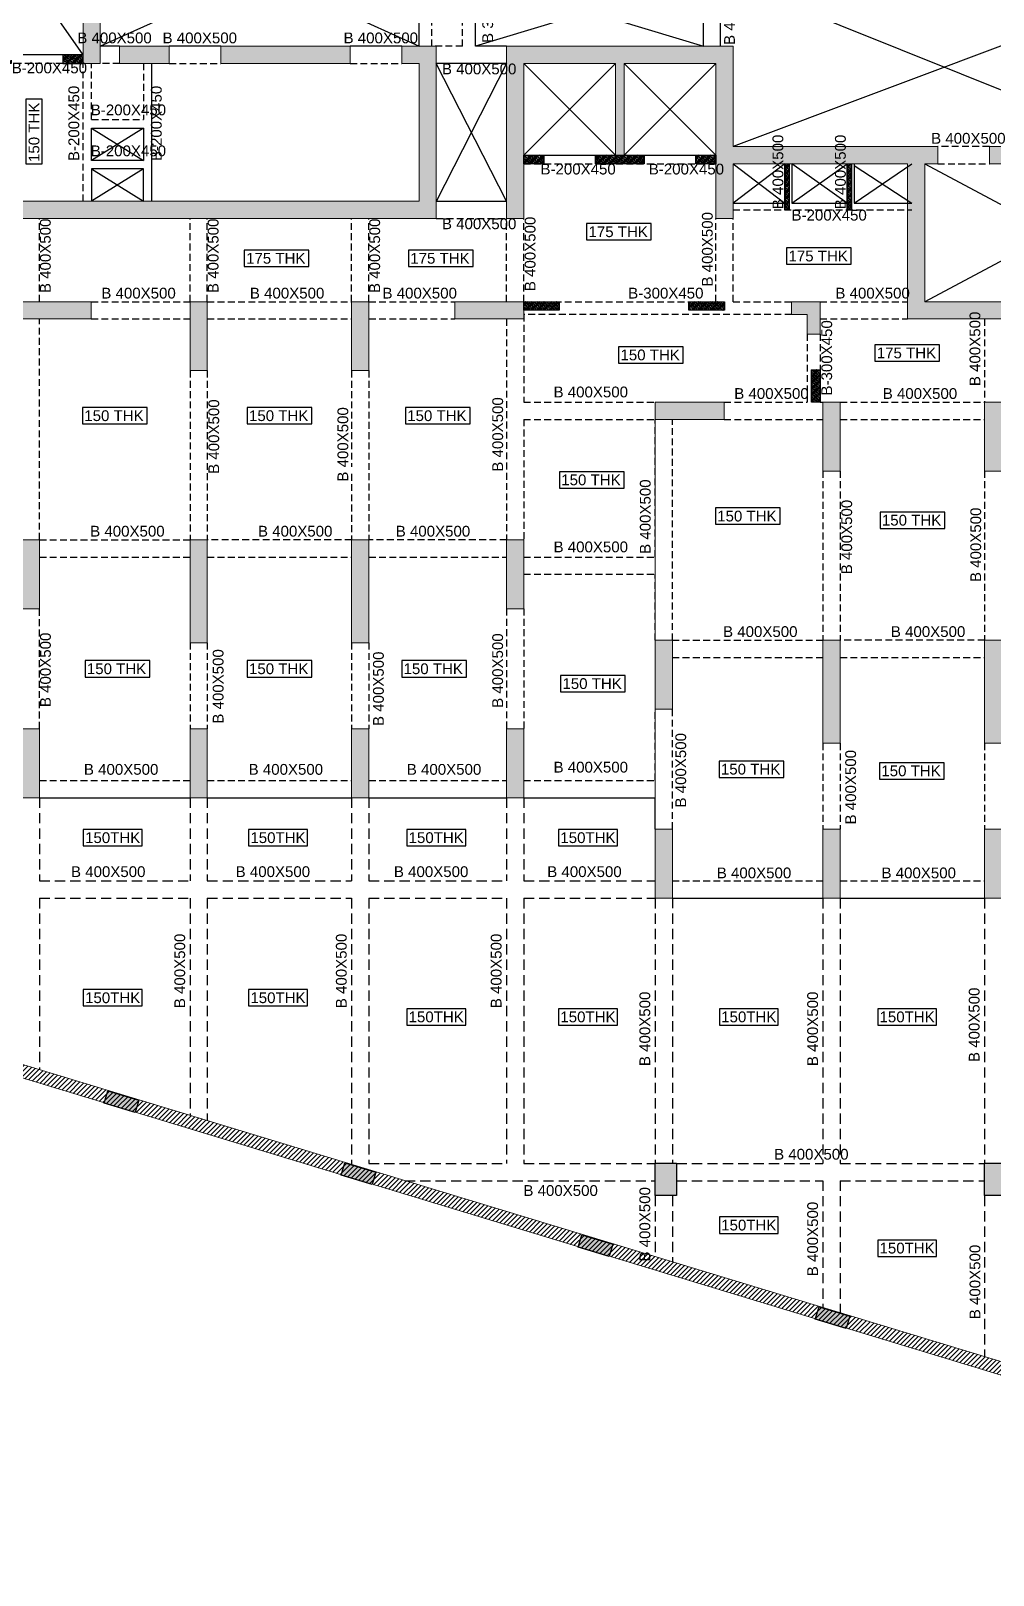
# Model space of a CAD drawing. Header units: millimetres. Extents: x 0 to 88592, y 20853 to 125502.
# Drawn here: x 32401 to 54736, y 26031 to 61868 of the extents above; entities that cross this region are included whole.
import ezdxf

# ---------------------------------------------------------------- set-up
doc = ezdxf.new("R2010")
doc.units = ezdxf.units.MM
doc.linetypes.add('HIDDEN2', pattern=[4.7625, 3.175, -1.5875])
for name, color, linetype in [('01-STR-BEAM', 2, 'Continuous'), ('01-STR-BEAM-NO', 4, 'Continuous'), ('01-STR-COLUMN-HATCH', 20, 'Continuous'), ('01-STR-COLUMN-STOP-HATCH', 20, 'Continuous'), ('01-STR-CORE WALL-SHEAR WALL-HATCH', 20, 'Continuous'), ('01-STR-CUTOUT', 1, 'Continuous'), ('01-STR-MIVAN-165-160THK WALL', 3, 'Continuous'), ('01-STR-NON STR WALL', 43, 'Continuous'), ('01-STR-NON STR WALL-HATCH', 252, 'Continuous'), ('01-STR-PODIUM-COLUMN', 4, 'Continuous'), ('01-STR-SLAB THK', 3, 'Continuous')]:
    doc.layers.add(name, color=color, linetype=linetype)
for name, color, linetype, lineweight in [('01-STR-COLUMN', 6, 'Continuous', 20), ('01-STR-CORE WALL-SHEAR WALL', 6, 'Continuous', 20), ('01-STR-RETAINING WALL', 3, 'Continuous', 20), ('D-DIM', 251, 'Continuous', 5), ('P-WALL', 7, 'Continuous', 9)]:
    doc.layers.add(name, color=color, linetype=linetype, lineweight=lineweight)
doc.styles.add('ARIAL', font='arial.ttf')
pattern_1 = [(225, (-2142454.75, 189538.55), (71.842049, -71.842049), []), (225, (-2142472.71, 189556.51), (71.842049, -71.842049), []), (135, (-2142454.75, 189538.55), (-71.842049, -71.842049), [-25.4, 25.4]), (135, (-2142472.71, 189520.59), (-71.842049, -71.842049), [-25.4, 25.4]), (135, (-2142490.68, 189502.63), (-71.842049, -71.842049), [25.4, -25.4]), (135, (-2142508.64, 189484.67), (-71.842049, -71.842049), [25.4, -25.4]), (225, (-2142490.68, 189574.47), (71.842049, -71.842049), [25.4, -25.4]), (225, (-2142508.64, 189592.43), (71.842049, -71.842049), [25.4, -25.4])]

# ---------------------------------------------------------------- blocks, each defined once
blk = doc.blocks.new('E-CW-BSMT-2')
at = {"layer": '01-STR-CORE WALL-SHEAR WALL-HATCH'}
h = blk.add_hatch(color=256, dxfattribs=at)
h.dxf.hatch_style = 1
h.paths.add_polyline_path([(-12760, -2000), (-12760, 3450), (-12360, 3450), (-12360, -2000)])
h = blk.add_hatch(color=256, dxfattribs=at)
h.dxf.hatch_style = 1
h.paths.add_polyline_path([(-10230, 0), (-10230, 3450), (-9830, 3450), (-9830, 0)])
h = blk.add_hatch(color=256, dxfattribs=at)
h.dxf.hatch_style = 1
h.paths.add_polyline_path([(-12760, -3600), (-12760, -3200), (-2430, -3200), (-2430, 0), (-2830, 0), (-2830, 400), (-2030, 400), (-2030, -3600)])
h = blk.add_hatch(color=256, dxfattribs=at)
h.dxf.hatch_style = 1
h.paths.add_polyline_path([(-9380, 400), (-9380, 0), (-8230, 0), (-8230, 400)])
h = blk.add_hatch(color=256, dxfattribs=at)
h.dxf.hatch_style = 1
h.paths.add_polyline_path([(-7030, 400), (-7030, 0), (-4030, 0), (-4030, 400)])
h = blk.add_hatch(color=256, dxfattribs=at)
h.dxf.hatch_style = 1
h.paths.add_polyline_path([(-400, -3600), (-400, 400), (4860, 400), (4860, -1930), (9610, -1930), (9610, -2330), (9310, -2330), (9310, -5530), (15710, -5530), (15710, -5930), (8910, -5930), (8910, -2330), (4860, -2330), (4860, -3600), (4460, -3600), (4460, 0), (2330, 0), (2330, -2130), (2130, -2130), (2130, 0), (0, 0), (0, -3600)])
h = blk.add_hatch(color=256, dxfattribs=at)
h.dxf.hatch_style = 1
h.paths.add_polyline_path([(10810, -1930), (10810, -2330), (13810, -2330), (13810, -1930)])
h = blk.add_hatch(color=256, dxfattribs=at)
h.dxf.hatch_style = 1
h.paths.add_polyline_path([(15010, -2330), (15010, -1929), (15710, -1930), (15710, -4330), (15310, -4330), (15310, -2330)])
h = blk.add_hatch(color=256, dxfattribs=at)
h.dxf.hatch_style = 1
h.paths.add_polyline_path([(6215, -5530), (6215, -5830), (6580, -5830), (6580, -6280), (6880, -6280), (6880, -5530)])
at = {"layer": '01-STR-NON STR WALL-HATCH', "linetype": 'ByBlock'}
h = blk.add_hatch(dxfattribs=at)
h.set_pattern_fill('TURFSTNE', color=256, scale=4, angle=135)
h.set_pattern_definition(pattern_1)
h.paths.add_polyline_path([(-11640, 3750), (-11440, 3750), (-11440, 3450), (-11640, 3450)])
h.paths.add_polyline_path([(-10230, 3750), (-10030, 3750), (-10030, 3450), (-10230, 3450)])
h = blk.add_hatch(dxfattribs=at)
h.set_pattern_fill('TURFSTNE', color=256, scale=4, angle=135)
h.set_pattern_definition([(225, (-2142454.75, 189538.55), (71.842049, -71.842049), []), (225, (-2142472.71, 189556.51), (71.842049, -71.842049), []), (135, (-2142454.75, 189538.55), (-71.842049, -71.842049), [-25.4, 25.4]), (135, (-2142472.71, 189520.59), (-71.842049, -71.842049), [-25.4, 25.4]), (135, (-2142490.68, 189502.63), (-71.842049, -71.842049), [25.4, -25.4]), (135, (-2142508.64, 189484.67), (-71.842049, -71.842049), [25.4, -25.4]), (225, (-2142490.68, 189574.47), (71.842049, -71.842049), [25.4, -25.4]), (225, (-2142508.64, 189592.43), (71.842049, -71.842049), [25.4, -25.4])])
h.paths.add_polyline_path([(-12360, 3250), (-12360, 3450), (-10230, 3450), (-10230, 3250)])
h = blk.add_hatch(dxfattribs=at)
h.set_pattern_fill('TURFSTNE', color=256, scale=4, angle=315)
h.set_pattern_definition([(45, (2145504.75, -175773.55), (-71.842049, 71.842049), []), (45, (2145522.71, -175791.51), (-71.842049, 71.842049), []), (315, (2145504.75, -175773.55), (71.842049, 71.842049), [-25.4, 25.4]), (315, (2145522.71, -175755.59), (71.842049, 71.842049), [-25.4, 25.4]), (315, (2145540.68, -175737.63), (71.842049, 71.842049), [25.4, -25.4]), (315, (2145558.64, -175719.67), (71.842049, 71.842049), [25.4, -25.4]), (45, (2145540.68, -175809.47), (-71.842049, 71.842049), [25.4, -25.4]), (45, (2145558.64, -175827.43), (-71.842049, 71.842049), [25.4, -25.4])])
h.paths.add_polyline_path([(15610, 2000), (15610, 2200), (14690, 2200), (14690, 2000)])
h = blk.add_hatch(dxfattribs=at)
h.set_pattern_fill('TURFSTNE', color=256, scale=4, angle=45)
h.set_pattern_definition([(135, (193383.55, 2132064.75), (-71.842049, -71.842049), []), (135, (193401.51, 2132082.71), (-71.842049, -71.842049), []), (45, (193383.55, 2132064.75), (-71.842049, 71.842049), [-25.4, 25.4]), (45, (193365.59, 2132082.71), (-71.842049, 71.842049), [-25.4, 25.4]), (45, (193347.63, 2132100.68), (-71.842049, 71.842049), [25.4, -25.4]), (45, (193329.67, 2132118.64), (-71.842049, 71.842049), [25.4, -25.4]), (135, (193419.47, 2132100.68), (-71.842049, -71.842049), [25.4, -25.4]), (135, (193437.43, 2132118.64), (-71.842049, -71.842049), [25.4, -25.4])])
h.paths.add_polyline_path([(15610, 2000), (15410, 2000), (15410, 1250), (15610, 1250)])
h = blk.add_hatch(dxfattribs=at)
h.set_pattern_fill('TURFSTNE', color=256, scale=4, angle=135)
h.set_pattern_definition(pattern_1)
h.paths.add_polyline_path([(-12360, 0), (-12360, 200), (-11895, 200), (-11895, 0)])
h = blk.add_hatch(dxfattribs=at)
h.set_pattern_fill('TURFSTNE', color=256, scale=4, angle=135)
h.set_pattern_definition(pattern_1)
h.paths.add_polyline_path([(-10695, 0), (-10695, 200), (-10230, 200), (-10230, 0)])
h = blk.add_hatch(dxfattribs=at)
h.set_pattern_fill('TURFSTNE', color=256, scale=4, angle=45)
h.set_pattern_definition([(135, (193383.55, 2128885.12), (-71.842049, -71.842049), []), (135, (193401.51, 2128903.08), (-71.842049, -71.842049), []), (45, (193383.55, 2128885.12), (-71.842049, 71.842049), [-25.4, 25.4]), (45, (193365.59, 2128903.08), (-71.842049, 71.842049), [-25.4, 25.4]), (45, (193347.63, 2128921.04), (-71.842049, 71.842049), [25.4, -25.4]), (45, (193329.67, 2128939), (-71.842049, 71.842049), [25.4, -25.4]), (135, (193419.47, 2128921.04), (-71.842049, -71.842049), [25.4, -25.4]), (135, (193437.43, 2128939), (-71.842049, -71.842049), [25.4, -25.4])])
h.paths.add_polyline_path([(15610, -1380), (15610, -1930), (15410, -1930), (15410, -1380)])
h = blk.add_hatch(dxfattribs=at)
h.set_pattern_fill('TURFSTNE', color=256, scale=4, angle=135)
h.set_pattern_definition(pattern_1)
h.paths.add_polyline_path([(0, -2130), (0, -2330), (465, -2330), (465, -2130)])
h = blk.add_hatch(dxfattribs=at)
h.set_pattern_fill('TURFSTNE', color=256, scale=4, angle=135)
h.set_pattern_definition(pattern_1)
h.paths.add_polyline_path([(1665, -2130), (1665, -2330), (2795, -2330), (2795, -2130)])
h = blk.add_hatch(dxfattribs=at)
h.set_pattern_fill('TURFSTNE', color=256, scale=4, angle=135)
h.set_pattern_definition(pattern_1)
h.paths.add_polyline_path([(3995, -2130), (3995, -2330), (4460, -2330), (4460, -2130)])
h = blk.add_hatch(dxfattribs=at)
h.set_pattern_fill('TURFSTNE', color=256, scale=4, angle=135)
h.set_pattern_definition(pattern_1)
h.paths.add_polyline_path([(6060, -2330), (6060, -3400), (6160, -3400), (6160, -2330)])
h = blk.add_hatch(dxfattribs=at)
h.set_pattern_fill('TURFSTNE', color=256, scale=4, angle=135)
h.set_pattern_definition(pattern_1)
h.paths.add_polyline_path([(7510, -3400), (7510, -2330), (7610, -2330), (7610, -3400)])
h = blk.add_hatch(dxfattribs=at)
h.set_pattern_fill('TURFSTNE', color=256, scale=4, angle=135)
h.set_pattern_definition(pattern_1)
h.paths.add_polyline_path([(0, -5530), (0, -5730), (825, -5730), (825, -5530)])
h = blk.add_hatch(dxfattribs=at)
h.set_pattern_fill('TURFSTNE', color=256, scale=4, angle=135)
h.set_pattern_definition(pattern_1)
h.paths.add_polyline_path([(3835, -5530), (3835, -5730), (4660, -5730), (4660, -5530)])
h = blk.add_hatch(dxfattribs=at)
h.set_pattern_fill('TURFSTNE', color=256, scale=4, angle=135)
h.set_pattern_definition(pattern_1)
h.paths.add_polyline_path([(6680, -7110), (6680, -7860), (6880, -7860), (6880, -7110)])
at = {"layer": '01-STR-CORE WALL-SHEAR WALL'}
for points in [[(-12360, -2000), (-12760, -2000), (-12760, 3450), (-12360, 3450)], [(-10230, 0), (-9830, 0), (-9830, 3450), (-10230, 3450)], [(-2830, 0), (-2830, 400), (-2030, 400), (-2030, -3600), (-12760, -3600), (-12760, -3200), (-2430, -3200), (-2430, 0)], [(-9380, 400), (-8230, 400), (-8230, 0), (-9380, 0)], [(-7030, 400), (-4030, 400), (-4030, 0), (-7030, 0)], [(2130, 0), (0, 0), (0, -3600), (-400, -3600), (-400, 400), (4860, 400), (4860, -1930), (9610, -1930), (9610, -2330), (9310, -2330), (9310, -5530), (15710, -5530), (15710, -5930), (8910, -5930), (8910, -2330), (4860, -2330), (4860, -3600), (4460, -3600), (4460, 0), (2330, 0), (2330, -2130), (2130, -2130)], [(13810, -1930), (10810, -1930), (10810, -2330), (13810, -2330)], [(15310, -2330), (15010, -2330), (15010, -1929), (15710, -1930), (15710, -4330), (15310, -4330)], [(6215, -5530), (6215, -5830), (6580, -5830), (6580, -6280), (6880, -6280), (6880, -5530)]]:
    blk.add_lwpolyline(points, close=True, dxfattribs=at)
at = {"layer": '01-STR-NON STR WALL'}
for points in [[(-11640, 3750), (-11440, 3750), (-11440, 3450), (-11640, 3450)], [(-10230, 3750), (-10030, 3750), (-10030, 3450), (-10230, 3450)], [(-10230, 3250), (-12360, 3250), (-12360, 3450), (-10230, 3450)], [(15610, 2000), (14690, 2000), (14690, 2200), (15610, 2200)], [(15610, 2000), (14690, 2000), (14690, 2200), (15610, 2200)], [(15610, 2000), (15610, 1250), (15410, 1250), (15410, 2000)], [(15610, 2000), (15610, 1250), (15410, 1250), (15410, 2000)], [(-11895, 0), (-12360, 0), (-12360, 200), (-11895, 200)], [(-11895, 0), (-12360, 0), (-12360, 200), (-11895, 200)], [(-10695, 0), (-10230, 0), (-10230, 200), (-10695, 200)], [(-10695, 0), (-10230, 0), (-10230, 200), (-10695, 200)], [(15610, -1380), (15610, -1930), (15410, -1930), (15410, -1380)], [(15610, -1380), (15610, -1930), (15410, -1930), (15410, -1380)], [(0, -2130), (465, -2130), (465, -2330), (0, -2330)], [(0, -2130), (465, -2130), (465, -2330), (0, -2330)], [(1665, -2130), (2795, -2130), (2795, -2330), (1665, -2330)], [(1665, -2130), (2795, -2130), (2795, -2330), (1665, -2330)], [(3995, -2130), (4460, -2130), (4460, -2330), (3995, -2330)], [(3995, -2130), (4460, -2130), (4460, -2330), (3995, -2330)], [(6060, -2330), (6160, -2330), (6160, -3400), (6060, -3400)], [(6060, -2330), (6160, -2330), (6160, -3400), (6060, -3400)], [(7610, -3400), (7510, -3400), (7510, -2330), (7610, -2330)], [(7610, -3400), (7510, -3400), (7510, -2330), (7610, -2330)], [(0, -5530), (825, -5530), (825, -5730), (0, -5730)], [(0, -5530), (825, -5530), (825, -5730), (0, -5730)], [(3835, -5530), (4660, -5530), (4660, -5730), (3835, -5730)], [(3835, -5530), (4660, -5530), (4660, -5730), (3835, -5730)], [(6680, -7110), (6880, -7110), (6880, -7860), (6680, -7860)], [(6680, -7110), (6880, -7110), (6880, -7860), (6680, -7860)]]:
    blk.add_lwpolyline(points, close=True, dxfattribs=at)
blk = doc.blocks.new('E-BSMT-2-COL')
at = {"layer": '01-STR-CORE WALL-SHEAR WALL-HATCH'}
h = blk.add_hatch(color=256, dxfattribs=at)
h.dxf.hatch_style = 1
h.paths.add_polyline_path([(-14500, -5530), (-14500, -5930), (-16100, -5930), (-16100, -5530)])
h = blk.add_hatch(color=256, dxfattribs=at)
h.dxf.hatch_style = 1
h.paths.add_polyline_path([(-11805, -7130), (-12205, -7130), (-12205, -5530), (-11805, -5530)])
h = blk.add_hatch(color=256, dxfattribs=at)
h.dxf.hatch_style = 1
h.paths.add_polyline_path([(-8055, -7130), (-8455, -7130), (-8455, -5530), (-8055, -5530)])
h = blk.add_hatch(color=256, dxfattribs=at)
h.dxf.hatch_style = 1
h.paths.add_polyline_path([(-4460, -5530), (-4460, -5930), (-6060, -5930), (-6060, -5530)])
h = blk.add_hatch(color=256, dxfattribs=at)
h.dxf.hatch_style = 1
h.paths.add_polyline_path([(190, -7860), (190, -8260), (-1410, -8260), (-1410, -7860)])
h = blk.add_hatch(color=256, dxfattribs=at)
h.dxf.hatch_style = 1
h.paths.add_polyline_path([(2885, -9460), (2485, -9460), (2485, -7860), (2885, -7860)])
h = blk.add_hatch(color=256, dxfattribs=at)
h.dxf.hatch_style = 1
h.paths.add_polyline_path([(6635, -9460), (6235, -9460), (6235, -7860), (6635, -7860)])
h = blk.add_hatch(color=256, dxfattribs=at)
h.dxf.hatch_style = 1
h.paths.add_polyline_path([(-15700, -12655), (-16100, -12655), (-16100, -11055), (-15700, -11055)])
h = blk.add_hatch(color=256, dxfattribs=at)
h.dxf.hatch_style = 1
h.paths.add_polyline_path([(-11805, -13445), (-12205, -13445), (-12205, -11055), (-11805, -11055)])
h = blk.add_hatch(color=256, dxfattribs=at)
h.dxf.hatch_style = 1
h.paths.add_polyline_path([(-8055, -13445), (-8455, -13445), (-8455, -11055), (-8055, -11055)])
h = blk.add_hatch(color=256, dxfattribs=at)
h.dxf.hatch_style = 1
h.paths.add_polyline_path([(-4860, -11055), (-4460, -11055), (-4460, -12655), (-4860, -12655)])
h = blk.add_hatch(color=256, dxfattribs=at)
h.dxf.hatch_style = 1
h.paths.add_polyline_path([(-1010, -14985), (-1410, -14985), (-1410, -13385), (-1010, -13385)])
h = blk.add_hatch(color=256, dxfattribs=at)
h.dxf.hatch_style = 1
h.paths.add_polyline_path([(2885, -15775), (2485, -15775), (2485, -13385), (2885, -13385)])
h = blk.add_hatch(color=256, dxfattribs=at)
h.dxf.hatch_style = 1
h.paths.add_polyline_path([(6635, -15775), (6235, -15775), (6235, -13385), (6635, -13385)])
h = blk.add_hatch(color=256, dxfattribs=at)
h.dxf.hatch_style = 1
h.paths.add_polyline_path([(-15700, -17040), (-16100, -17040), (-16100, -15440), (-15700, -15440)])
h = blk.add_hatch(color=256, dxfattribs=at)
h.dxf.hatch_style = 1
h.paths.add_polyline_path([(-11805, -17040), (-12205, -17040), (-12205, -15440), (-11805, -15440)])
h = blk.add_hatch(color=256, dxfattribs=at)
h.dxf.hatch_style = 1
h.paths.add_polyline_path([(-8055, -17040), (-8455, -17040), (-8455, -15440), (-8055, -15440)])
h = blk.add_hatch(color=256, dxfattribs=at)
h.dxf.hatch_style = 1
h.paths.add_polyline_path([(-4860, -15440), (-4460, -15440), (-4460, -17040), (-4860, -17040)])
h = blk.add_hatch(color=256, dxfattribs=at)
h.dxf.hatch_style = 1
h.paths.add_polyline_path([(-1010, -19370), (-1410, -19370), (-1410, -17770), (-1010, -17770)])
h = blk.add_hatch(color=256, dxfattribs=at)
h.dxf.hatch_style = 1
h.paths.add_polyline_path([(2885, -19370), (2485, -19370), (2485, -17770), (2885, -17770)])
h = blk.add_hatch(color=256, dxfattribs=at)
h.dxf.hatch_style = 1
h.paths.add_polyline_path([(6635, -19370), (6235, -19370), (6235, -17770), (6635, -17770)])
at = {"layer": '01-STR-COLUMN'}
for points in [[(-14500, -5530), (-14500, -5930), (-16100, -5930), (-16100, -5530)], [(-11805, -7130), (-12205, -7130), (-12205, -5530), (-11805, -5530)], [(-8055, -7130), (-8455, -7130), (-8455, -5530), (-8055, -5530)], [(-4460, -5530), (-4460, -5930), (-6060, -5930), (-6060, -5530)], [(190, -7860), (190, -8260), (-1410, -8260), (-1410, -7860)], [(2885, -9460), (2485, -9460), (2485, -7860), (2885, -7860)], [(6635, -9460), (6235, -9460), (6235, -7860), (6635, -7860)], [(-15700, -12655), (-16100, -12655), (-16100, -11055), (-15700, -11055)], [(-11805, -13445), (-12205, -13445), (-12205, -11055), (-11805, -11055)], [(-8055, -13445), (-8455, -13445), (-8455, -11055), (-8055, -11055)], [(-4860, -11055), (-4460, -11055), (-4460, -12655), (-4860, -12655)], [(-1010, -14985), (-1410, -14985), (-1410, -13385), (-1010, -13385)], [(2885, -15775), (2485, -15775), (2485, -13385), (2885, -13385)], [(6635, -15775), (6235, -15775), (6235, -13385), (6635, -13385)], [(-15700, -17040), (-16100, -17040), (-16100, -15440), (-15700, -15440)], [(-11805, -17040), (-12205, -17040), (-12205, -15440), (-11805, -15440)], [(-8055, -17040), (-8455, -17040), (-8455, -15440), (-8055, -15440)], [(-4860, -15440), (-4460, -15440), (-4460, -17040), (-4860, -17040)], [(-1010, -19370), (-1410, -19370), (-1410, -17770), (-1010, -17770)], [(2885, -19370), (2485, -19370), (2485, -17770), (2885, -17770)], [(6635, -19370), (6235, -19370), (6235, -17770), (6635, -17770)]]:
    blk.add_lwpolyline(points, close=True, dxfattribs=at)
at = {"layer": '01-STR-MIVAN-165-160THK WALL'}
blk.add_blockref('E-CW-BSMT-2', (-4460, 0), dxfattribs=at)
blk = doc.blocks.new('BLK-E-GA')
at = {"layer": '01-STR-BEAM', "linetype": 'HIDDEN2', "ltscale": 50}
for p, q in [((-18855, -19740), (-18855, -21670)), ((-29550, -21670), (-26500, -21670)), ((-18855, -23270), (-18855, -27195)), ((-40790, -24865), (-37295, -24865)), ((-40790, -25265), (-37295, -25265)), ((-36895, -25265), (-33545, -25265)), ((-33145, -25265), (-29950, -25265)), ((-26100, -27195), (-22605, -27195)), ((-18855, -27195), (-22205, -27195)), ((-26100, -27595), (-22605, -27595)), ((-22205, -27595), (-18855, -27595))]:
    blk.add_line(p, q, dxfattribs=at)
at = {"layer": '01-STR-BEAM'}
for points in [[(-31980, -13410), (-31980, -10060)], [(-30670, -13410), (-30670, -11810)], [(-25380, -13411), (-25380, -11810)], [(-24980, -13410), (-24980, -11810)], [(-38930, -13410), (-39380, -13410)], [(-36582, -13410), (-37780, -13410)], [(-32380, -13410), (-33578, -13410)], [(-29950, -13410), (-30670, -13410)], [(-29950, -13810), (-31580, -13810)], [(-31580, -17010), (-29950, -17010)], [(-40790, -30850), (-37295, -30850)], [(-36895, -30850), (-33545, -30850)], [(-33145, -30850), (-29950, -30850)], [(-29550, -30850), (-26500, -30850)], [(-26500, -31580), (-26500, -30850)], [(-26100, -33180), (-22605, -33180)], [(-22205, -33180), (-18855, -33180)]]:
    blk.add_lwpolyline(points, dxfattribs=at)
at = {"layer": '01-STR-BEAM', "linetype": 'HIDDEN2', "ltscale": 50}
for points in [[(-31680, -13410), (-31680, -11810)], [(-30970, -13410), (-30970, -11810)], [(-30970, -13410), (-31680, -13410)], [(-39780, -13810), (-41910, -13810)], [(-39780, -17010), (-39780, -13810)], [(-39580, -15110), (-39580, -13810)], [(-38930, -13810), (-39380, -13810)], [(-38380, -13810), (-38380, -15110)], [(-37780, -13810), (-36582, -13810)], [(-33578, -13810), (-32380, -13810)], [(-39580, -15110), (-38380, -15110)], [(-18742, -15740), (-19940, -15740)], [(-29550, -16140), (-25090, -16140)], [(-19940, -16140), (-18742, -16140)], [(-40790, -19340), (-40790, -17410)], [(-37295, -19340), (-37295, -17410)], [(-36895, -19340), (-36895, -17410)], [(-33545, -19340), (-33545, -17410)], [(-33145, -19340), (-33145, -17410)], [(-31580, -17410), (-29950, -17410)], [(-29950, -19340), (-29950, -17410)], [(-29550, -19340), (-29550, -17410)], [(-25090, -19340), (-25090, -17410)], [(-24690, -17210), (-20540, -17210)], [(-24690, -19340), (-24690, -17410)], [(-39590, -19340), (-37295, -19340)], [(-36895, -19340), (-33545, -19340)], [(-33145, -19340), (-31150, -19340)], [(-29550, -19340), (-25090, -19340)], [(-24690, -19340), (-23335, -19340)], [(-22670, -19340), (-20640, -19340)], [(-23335, -19640), (-29550, -19640), (-29550, -21670)], [(-40790, -24865), (-40790, -19740)], [(-39590, -19740), (-37295, -19740)], [(-36895, -19740), (-33545, -19740)], [(-33145, -19740), (-31150, -19740)], [(-29950, -19740), (-29950, -24865), (-33145, -24865)], [(-22670, -19740), (-20640, -19740)], [(-22970, -20090), (-22970, -21670)], [(-22670, -20090), (-22670, -21670)], [(-37295, -20940), (-37295, -24865)], [(-36895, -20940), (-36895, -24865)], [(-33545, -20940), (-33545, -23175)], [(-33145, -20940), (-33145, -24865)], [(-24900, -21670), (-22970, -21670)], [(-22670, -21670), (-22605, -21670)], [(-22205, -21670), (-18855, -21670)], [(-29550, -22070), (-26500, -22070)], [(-29550, -22070), (-29550, -24865)], [(-26500, -25265), (-26500, -22070)], [(-26100, -27195), (-26100, -22070)], [(-24900, -22070), (-22605, -22070)], [(-22205, -22070), (-18855, -22070)], [(-22605, -23270), (-22605, -27195)], [(-22205, -23270), (-22205, -27195)], [(-33545, -23335), (-33545, -24865), (-36895, -24865)], [(-29550, -25265), (-26500, -25265)], [(-29550, -25665), (-26500, -25665)], [(-26500, -27195), (-26500, -25665)], [(-40790, -29250), (-40790, -26465)], [(-29950, -26465), (-29950, -29250)], [(-29550, -26465), (-29550, -29250)], [(-37295, -27255), (-37295, -29250)], [(-36895, -27255), (-36895, -29250)], [(-33545, -27255), (-33545, -29250)], [(-33145, -27255), (-33145, -29250)], [(-26500, -30450), (-26500, -28794)], [(-26100, -31580), (-26100, -28795)], [(-22605, -29585), (-22605, -31580)], [(-22205, -29585), (-22205, -31580)], [(-18855, -29585), (-18855, -31580)], [(-40790, -30450), (-37295, -30450)], [(-36895, -30450), (-33545, -30450)], [(-33145, -30450), (-29950, -30450)], [(-29550, -30450), (-26500, -30450)], [(-26100, -32780), (-22605, -32780)], [(-22205, -32780), (-18855, -32780)]]:
    blk.add_lwpolyline(points, dxfattribs=at)
at = {"layer": '01-STR-BEAM', "ltscale": 1000}
for points in [[(-39780, -13610), (-41910, -13610)], [(-38180, -17010), (-38180, -13810)], [(-29550, -15940), (-25090, -15940)], [(-38380, -17010), (-38380, -16260), (-39580, -16260), (-39580, -17010)], [(-23490, -16140), (-23490, -17050)], [(-23330, -16140), (-23330, -17050)], [(-22040, -16140), (-22040, -17050)], [(-21880, -16140), (-21880, -17050)], [(-24690, -17050), (-23490, -17050)], [(-23330, -17050), (-22040, -17050)], [(-21880, -17050), (-20540, -17050)]]:
    blk.add_lwpolyline(points, dxfattribs=at)
blk.add_lwpolyline([(-39580, -15310), (-38380, -15310), (-38380, -16060), (-39580, -16060)], close=True, dxfattribs=at)
at = {"layer": '01-STR-CUTOUT'}
for p, q in [((-29950, -13810), (-31580, -17014)), ((-29950, -17010), (-31580, -13810))]:
    blk.add_line(p, q, dxfattribs=at)
for points in [[(-39373, -10060), (-31980, -13410)], [(-31980, -10072), (-39373, -13410)], [(-39780, -13610), (-41910, -10560)], [(-30670, -11810), (-25380, -13410)], [(-25380, -11810), (-30670, -13410)], [(-15200, -15740), (-24980, -11810)], [(-14240, -11810), (-24690, -15740)], [(-27420, -15940), (-29550, -13810)], [(-27420, -13810), (-29550, -15940)], [(-27220, -15940), (-25090, -13810)], [(-25090, -15940), (-27220, -13810)], [(-38380, -15310), (-39580, -16060)], [(-39580, -15310), (-38380, -16060)], [(-38380, -16260), (-39580, -17010)], [(-39580, -16260), (-38380, -17010)], [(-23490, -16140), (-24690, -17050)], [(-24690, -16140), (-23490, -17050)], [(-23330, -17050), (-22040, -16140)], [(-22040, -17050), (-23330, -16140)], [(-21880, -17050), (-20540, -16140)], [(-21880, -16182), (-20540, -17050)], [(-14240, -16140), (-20240, -19340)], [(-20240, -16140), (-14240, -19340)]]:
    blk.add_lwpolyline(points, dxfattribs=at)
at = {"layer": '01-STR-SLAB THK', "color": 1, "linetype": 'ByBlock'}
for points in [[(-40727, -16140), (-40727, -14640), (-41107, -14640), (-41107, -16140)], [(-28090, -17907), (-26590, -17907), (-26590, -17527), (-28090, -17527)], [(-36038, -18525), (-34537, -18525), (-34537, -18145), (-36038, -18145)], [(-32227, -18525), (-30726, -18525), (-30726, -18145), (-32227, -18145)], [(-23448, -18472), (-21948, -18472), (-21948, -18092), (-23448, -18092)], [(-27348, -20767), (-25848, -20767), (-25848, -20386), (-27348, -20386)], [(-21399, -20720), (-19899, -20720), (-19899, -20340), (-21399, -20340)], [(-39793, -22176), (-38292, -22176), (-38292, -21796), (-39793, -21796)], [(-35971, -22176), (-34470, -22176), (-34470, -21796), (-35971, -21796)], [(-32298, -22176), (-30797, -22176), (-30797, -21796), (-32298, -21796)], [(-28722, -23666), (-27221, -23666), (-27221, -23285), (-28722, -23285)], [(-25103, -24506), (-23602, -24506), (-23602, -24126), (-25103, -24126)], [(-21280, -24601), (-19780, -24601), (-19780, -24221), (-21280, -24221)], [(-39734, -28050), (-38233, -28050), (-38233, -27670), (-39734, -27670)], [(-35971, -28050), (-34470, -28050), (-34470, -27670), (-35971, -27670)], [(-32383, -28050), (-30882, -28050), (-30882, -27670), (-32383, -27670)], [(-28695, -28394), (-27194, -28394), (-27194, -28013), (-28695, -28013)], [(-25016, -30380), (-23515, -30380), (-23515, -30000), (-25016, -30000)], [(-21292, -30419), (-19791, -30419), (-19791, -30038), (-21292, -30038)]]:
    blk.add_lwpolyline(points, close=True, dxfattribs=at)
at = {"layer": 'D-DIM'}
for points in [[(-26500, -22070), (-26500, -27195)], [(-26500, -28794), (-26500, -31580)]]:
    blk.add_lwpolyline(points, dxfattribs=at)
at = {"layer": '01-STR-BEAM-NO', "linetype": 'Continuous', "style": 'ARIAL'}
for s, rotation, p in [('B 300X500', 450, (-30262, -13335)), ('B 400X500', 450, (-24649, -13381)), ('B-200X450', 360, (-41435, -14039)), ('B-200X450', 810, (-39869, -16076)), ('B-200X450', 810, (-37954, -16076)), ('B-200X450', 360, (-39600, -15014)), ('B-200X450', 360, (-39600, -15964)), ('B 400X500', 90, (-23526, -17192)), ('B 400X500', 90, (-22076, -17192)), ('B 400X500', 90, (-29278, -19095)), ('B 400X500', 90, (-25164, -18987)), ('B 400X500', 90, (-18952, -21299)), ('B-300X450', 90, (-22393, -21517)), ('B 400X500', 90, (-36620, -23335)), ('B 400X500', 90, (-33624, -23516)), ('B 400X500', 90, (-30030, -23285)), ('B 400X500', 90, (-26605, -25192)), ('B 400X500', 90, (-21929, -25665)), ('B 400X500', 90, (-18934, -25846)), ('B 400X500', 90, (-40528, -28748)), ('B 400X500', 90, (-30031, -28765)), ('B 400X500', 90, (-36519, -29132)), ('B 400X500', 90, (-32799, -29187)), ('B 400X500', 90, (-25781, -31078)), ('B 400X500', 90, (-21837, -31471))]:
    blk.add_text(s, height=250, rotation=rotation, dxfattribs=at).set_placement(p)
for s, p in [('B 400X500', (-39913, -13343)), ('B 400X500', (-37934, -13343)), ('B 400X500', (-33732, -13343)), ('B 400X500', (-31449, -14063)), ('B 400X500', (-20094, -15673)), ('B-200X450', (-29162, -16387)), ('B-200X450', (-26648, -16387)), ('B 400X500', (-31449, -17657)), ('B-200X450', (-23335, -17457)), ('B 400X500', (-39355, -19266)), ('B 400X500', (-35907, -19266)), ('B 400X500', (-32829, -19266)), ('B-300X450', (-27126, -19266)), ('B 400X500', (-22317, -19266)), ('B 400X500', (-24664, -21596)), ('B 400X500', (-21217, -21596)), ('B 400X500', (-39614, -24791)), ('B 400X500', (-35719, -24791)), ('B 400X500', (-32521, -24791)), ('B 400X500', (-24924, -27121)), ('B 400X500', (-21029, -27121)), ('B 400X500', (-39759, -30318)), ('B 400X500', (-35936, -30318)), ('B 400X500', (-32264, -30318)), ('B 400X500', (-25069, -32721)), ('B 400X500', (-21246, -32721))]:
    blk.add_text(s, height=250, dxfattribs=at).set_placement(p)
at = {"layer": '01-STR-BEAM-NO', "style": 'ARIAL'}
for rotation, p in [(90, (-40530, -19139)), (90, (-36635, -19139)), (90, (-32885, -19139)), (360, (-28858, -21560)), (360, (-28858, -25155)), (360, (-28858, -30267))]:
    blk.add_text('B 400X500', height=250, rotation=rotation, dxfattribs=at).set_placement(p)
at = {"layer": '01-STR-SLAB THK', "linetype": 'ByBlock', "style": 'ARIAL'}
for s, rotation, p in [('150 THK', 90, (-40793, -16097)), ('175 THK', 360, (-28047, -17841)), ('175 THK', 360, (-35995, -18458)), ('175 THK', 360, (-32184, -18458)), ('175 THK', 360, (-23405, -18405))]:
    blk.add_text(s, height=250, rotation=rotation, dxfattribs=at).set_placement(p)
for s, p in [('175 THK', (-21356, -20654)), ('150 THK', (-27305, -20700)), ('150 THK', (-39750, -22110)), ('150 THK', (-35927, -22110)), ('150 THK', (-32255, -22110)), ('150 THK', (-28679, -23599)), ('150 THK', (-25060, -24440)), ('150 THK', (-21237, -24535)), ('150 THK', (-39691, -27983)), ('150 THK', (-35927, -27983)), ('150 THK', (-32340, -27983)), ('150 THK', (-28652, -28327)), ('150 THK', (-24973, -30313)), ('150 THK', (-21249, -30352))]:
    blk.add_text(s, height=250, dxfattribs=at).set_placement(p)
blk = doc.blocks.new('300X750')
at = {"layer": '01-STR-COLUMN-HATCH'}
h = blk.add_hatch(color=256, dxfattribs=at)
h.dxf.hatch_style = 1
h.paths.add_polyline_path([(60717413, -48262958), (60717713, -48262958), (60717713, -48263708), (60717413, -48263708)])
at = {"layer": '01-STR-PODIUM-COLUMN', "linetype": 'ByBlock'}
blk.add_lwpolyline([(60717413, -48262958), (60717713, -48262958), (60717713, -48263708), (60717413, -48263708)], close=True, dxfattribs=at)
blk = doc.blocks.new('500X750')
at = {"layer": '01-STR-COLUMN-HATCH'}
h = blk.add_hatch(color=256, dxfattribs=at)
h.dxf.hatch_style = 1
h.paths.add_polyline_path([(60717413, -48262958), (60717413, -48263708), (60717913, -48263708), (60717913, -48262958)])
at = {"layer": '01-STR-PODIUM-COLUMN', "linetype": 'ByBlock'}
blk.add_lwpolyline([(60717413, -48262958), (60717913, -48262958), (60717913, -48263708), (60717413, -48263708)], close=True, dxfattribs=at)

msp = doc.modelspace()

# ---------------------------------------------------------------- hatches: boundary and pattern name
at = {"layer": '01-STR-COLUMN-STOP-HATCH', "linetype": 'ByBlock'}
h = msp.add_hatch(dxfattribs=at)
h.set_pattern_fill('ANSI31', color=256, scale=25)
h.set_pattern_definition([(45, (45457.04, 52539.47), (-56.1266, 56.1266), [])])
edge = h.paths.add_edge_path()
edge.add_line((57745, 26031), (59248, 29671))
edge.add_line((59248, 29671), (27110, 39425))
edge.add_ellipse((21215, 20000), major_axis=(20300, 0), ratio=1, start_angle=73.1173, end_angle=90)
edge.add_line((21215, 40300), (14303, 40300))
edge.add_line((14303, 40300), (1848, 56721))
edge.add_line((1848, 56721), (301, 56721))
edge.add_line((301, 56721), (301, 56421))
edge.add_line((301, 56421), (1699, 56421))
edge.add_line((1699, 56421), (14154, 40000))
edge.add_line((14154, 40000), (21215, 40000))
edge.add_ellipse((21215, 20000), major_axis=(-20000, 0), ratio=1, start_angle=253.1173, end_angle=270, ccw=False)
edge.add_line((27023, 39138), (58845, 29480))
edge.add_line((58845, 29480), (57467, 26146))
edge.add_line((57467, 26146), (57745, 26031))

# ---------------------------------------------------------------- linework, layer by layer
at = {"layer": '01-STR-BEAM', "linetype": 'HIDDEN2', "ltscale": 75}
for p, q in [((32601, 44073), (32601, 42143)), ((36096, 44073), (36096, 42143)), ((36496, 44073), (36496, 42143)), ((39846, 44073), (39846, 42143)), ((40246, 44073), (40246, 42143)), ((43441, 44073), (43441, 42143)), ((43841, 44073), (43841, 42143)), ((32601, 42143), (36096, 42143)), ((36496, 42143), (39846, 42143)), ((40246, 42143), (43441, 42143)), ((43841, 42143), (46891, 42143)), ((32601, 41743), (32601, 37759)), ((32601, 41743), (36096, 41743)), ((36096, 41743), (36096, 36698)), ((36496, 41743), (39846, 41743)), ((36496, 41743), (36496, 36577)), ((39846, 41743), (39846, 35560)), ((40246, 41743), (40246, 35585)), ((40246, 41743), (43441, 41743)), ((43441, 41743), (43441, 35585)), ((43841, 41743), (46891, 41743)), ((43841, 41743), (43841, 35585)), ((46891, 41743), (46891, 35585)), ((47291, 41744), (47291, 35585)), ((50786, 41743), (50786, 35585)), ((51186, 41743), (51186, 35585)), ((54536, 41743), (54536, 35585)), ((40246, 35585), (43441, 35585)), ((43841, 35585), (46889, 35585)), ((47389, 35585), (50786, 35585)), ((51186, 35585), (54536, 35585)), ((41081, 35185), (46889, 35185)), ((47389, 35185), (50786, 35185)), ((50786, 35185), (50786, 32240)), ((51186, 35185), (51186, 32118)), ((51186, 35185), (54536, 35185)), ((46891, 34835), (46891, 33422)), ((47291, 34835), (47291, 33301)), ((54536, 34835), (54536, 31093))]:
    msp.add_line(p, q, dxfattribs=at)
at = {"layer": '01-STR-RETAINING WALL', "linetype": 'ByBlock'}
msp.add_lwpolyline([(57745, 26031), (59248, 29671), (27110, 39425, 0.073798), (21215, 40300), (14303, 40300), (1848, 56721), (301, 56721), (301, 56421), (1699, 56421), (14154, 40000), (21215, 40000, -0.073798), (27023, 39138), (58845, 29480), (58845, 29480), (57467, 26146)], format="xyb", close=True, dxfattribs=at)
at = {"layer": '01-STR-SLAB THK', "color": 1, "linetype": 'ByBlock'}
for points in [[(33616, 42954), (34983, 42954), (34983, 43334), (33616, 43334)], [(37453, 42954), (38820, 42954), (38820, 43334), (37453, 43334)], [(41125, 42954), (42493, 42954), (42493, 43334), (41125, 43334)], [(44648, 42954), (46015, 42954), (46015, 43334), (44648, 43334)], [(33616, 39239), (34983, 39239), (34983, 39619), (33616, 39619)], [(37453, 39239), (38820, 39239), (38820, 39619), (37453, 39619)], [(41125, 38794), (42493, 38794), (42493, 39174), (41125, 39174)], [(44648, 38794), (46015, 38794), (46015, 39174), (44648, 39174)], [(48381, 38794), (49748, 38794), (49748, 39174), (48381, 39174)], [(52056, 38794), (53424, 38794), (53424, 39174), (52056, 39174)], [(48381, 33962), (49748, 33962), (49748, 34342), (48381, 34342)], [(52056, 33428), (53424, 33428), (53424, 33808), (52056, 33808)]]:
    msp.add_lwpolyline(points, close=True, dxfattribs=at)

# ---------------------------------------------------------------- block references
at = {"layer": '01-STR-COLUMN'}
for name, p in [('BLK-E-GA', (73391, 74923)), ('E-BSMT-2-COL', (48301, 61113))]:
    msp.add_blockref(name, p, dxfattribs=at)
at = {"layer": 'P-WALL'}
for name, p, rotation in [('300X750', (-63781916, -44047405), 73.11731808472464), ('300X750', (-63776414, -44049075), 73.11731808472464), ('500X750', (60764801, -48228117), 180), ('500X750', (60772448, -48228117), 180), ('300X750', (-63770912, -44050745), 73.11731808472464), ('300X750', (-63765409, -44052415), 73.11731808472464)]:
    msp.add_blockref(name, p, dxfattribs=dict(at, rotation=rotation))

# ---------------------------------------------------------------- texts
at = {"layer": '01-STR-BEAM-NO', "linetype": 'Continuous', "style": 'ARIAL'}
for p in [(33332, 42231), (37154, 42231), (40827, 42231), (44386, 42231), (49652, 35673), (43833, 34831)]:
    msp.add_text('B 400X500', height=250, dxfattribs=at).set_placement(p)
for p in [(35981, 39188), (39731, 39188), (43326, 39188), (46776, 37844), (50671, 37844), (54421, 37938), (46776, 33308), (50671, 32967), (54439, 31970)]:
    msp.add_text('B 400X500', height=250, rotation=90, dxfattribs=at).set_placement(p)
at = {"layer": '01-STR-SLAB THK', "linetype": 'ByBlock', "style": 'ARIAL'}
for p in [(33659, 43020), (37496, 43020), (41168, 43020), (44691, 43020), (33659, 39305), (37496, 39305), (41168, 38861), (44691, 38861), (48424, 38861), (52099, 38861), (48424, 34029), (52099, 33495)]:
    msp.add_text('150THK', height=250, dxfattribs=at).set_placement(p)

doc.saveas('drawing.dxf')
